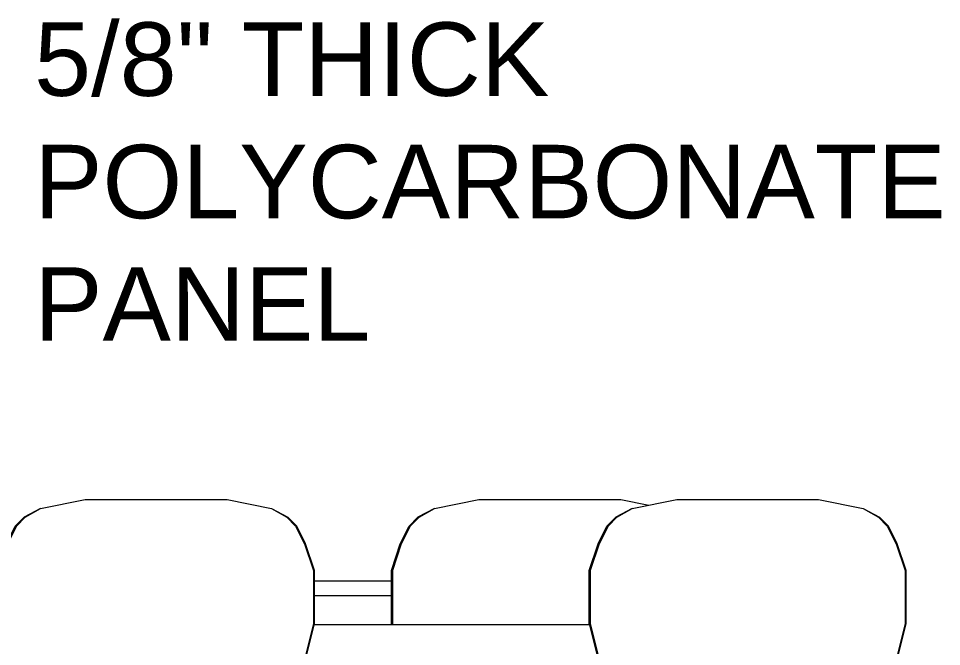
# Model space of a CAD drawing. Extents: x 65572 to 72871, y 30718 to 33858.
# Drawn here: x 66321.2 to 66384.1, y 33444.6 to 33487.3 of the extents above; entities that cross this region are included whole.
import ezdxf

# ---------------------------------------------------------------- set-up
doc = ezdxf.new("R2010")
doc.units = 0
doc.header["$LTSCALE"] = 0.5
doc.header["$MEASUREMENT"] = 0
doc.layers.get('0').update_dxf_attribs({"color": 20, "linetype": 'CONTINUOUS'})
doc.layers.add('_KTI_CONTROL', color=7, linetype='CONTINUOUS')
doc.layers.add('Annotations', color=40, linetype='CONTINUOUS', lineweight=5)
doc.layers.add('Layout', color=154, linetype='CONTINUOUS', lineweight=5)
doc.styles.get("Standard").update_dxf_attribs({"font": 'arial.ttf'})

# ---------------------------------------------------------------- blocks, each defined once
blk = doc.blocks.new('12fstg01')
at = {"color": 0, "linetype": 'ByBlock'}
for p, q in [((-0.1651, 0.7862), (-0.1016, 0.799)), ((-0.1016, 0.799), (0.1016, 0.799)), ((0.1016, 0.799), (0.1651, 0.7862)), ((-0.1651, 0.7862), (-0.1888, 0.7736)), ((-0.1871, 0.7736), (-0.1651, 0.7862)), ((0.1651, 0.7862), (0.1871, 0.7736)), ((0.1651, 0.7862), (0.1886, 0.7736)), ((-0.2014, 0.7609), (-0.1888, 0.7736)), ((-0.1871, 0.7736), (-0.1998, 0.7609)), ((-0.1888, 0.7736), (-0.1871, 0.7736)), ((0.1871, 0.7736), (0.1886, 0.7736)), ((0.1871, 0.7736), (0.1998, 0.7609)), ((0.1886, 0.7736), (0.2014, 0.7609)), ((-0.2141, 0.7355), (-0.2014, 0.7609)), ((-0.1998, 0.7609), (-0.2126, 0.7355)), ((0.1998, 0.7609), (0.2124, 0.7355)), ((0.2141, 0.7355), (0.2014, 0.7609)), ((-0.2268, 0.6974), (-0.2141, 0.7355)), ((-0.2126, 0.7355), (-0.2252, 0.6974)), ((0.2124, 0.7355), (0.2252, 0.6974)), ((0.2268, 0.6974), (0.2141, 0.7355)), ((-0.2268, 0.6212), (-0.2268, 0.6974)), ((-0.2252, 0.6974), (-0.2252, 0.6212)), ((0.2252, 0.6974), (0.2252, 0.6212)), ((0.2268, 0.6212), (0.2268, 0.6974)), ((-0.2268, 0.6212), (-0.2141, 0.5703)), ((-0.2252, 0.6212), (-0.2126, 0.5703)), ((0.2252, 0.6212), (0.2124, 0.5703)), ((0.2141, 0.5703), (0.2268, 0.6212)), ((-0.2014, 0.545), (-0.2141, 0.5703)), ((-0.2126, 0.5703), (-0.1998, 0.545)), ((0.2124, 0.5703), (0.1998, 0.545)), ((0.2014, 0.545), (0.2141, 0.5703)), ((-0.2014, 0.545), (-0.1888, 0.5322)), ((-0.1998, 0.545), (-0.1871, 0.5322)), ((0.1998, 0.545), (0.1871, 0.5322)), ((0.1886, 0.5322), (0.2014, 0.545)), ((-0.1888, 0.5322), (-0.1871, 0.5322)), ((-0.1871, 0.5322), (-0.1651, 0.5196)), ((0.1651, 0.5196), (0.1871, 0.5322)), ((0.1871, 0.5322), (0.1886, 0.5322)), ((-0.1651, 0.5196), (0.1651, 0.5196)), ((-0.0381, 0.4434), (-0.0381, 0.5196)), ((0.0381, 0.5196), (0.0381, 0.4434)), ((-0.2414, 0.4307), (-0.1906, 0.456)), ((-0.1906, 0.456), (-0.0763, 0.4434)), ((0.0761, 0.4434), (0.1904, 0.456)), ((0.1904, 0.456), (0.2414, 0.4307)), ((-0.0763, 0.4434), (0.0761, 0.4434)), ((-0.2541, 0.4181), (-0.2414, 0.4307)), ((0.2414, 0.4307), (0.2539, 0.4181)), ((-0.2286, 0.3947), (-0.2541, 0.4181)), ((0.2539, 0.4181), (0.2286, 0.3947)), ((0.2286, 0.3947), (-0.2286, 0.3947)), ((-0.0381, 0.3798), (-0.0381, 0.3947)), ((-0.0255, 0.2402), (-0.0255, 0.3926)), ((-0.0255, 0.3926), (0.0253, 0.3926)), ((0.0253, 0.3926), (0.0253, 0.2402)), ((0.0381, 0.3947), (0.0381, 0.3798)), ((-0.0255, 0.3798), (-0.0381, 0.3798)), ((0.0381, 0.3798), (0.0253, 0.3798)), ((-0.0381, 0.2402), (0.0381, 0.2402)), ((-0.0381, 0.149), (-0.0381, 0.2402)), ((-0.027, 0.0888), (-0.027, 0.2402)), ((0.027, 0.0888), (0.027, 0.2402)), ((0.0381, 0.2402), (0.0381, 0.1489)), ((-0.2537, 0.1132), (-0.0368, 0.1492)), ((0.0352, 0.1494), (0.2537, 0.1132)), ((-0.2537, 0.0751), (-0.2537, 0.1132)), ((0.2537, 0.1132), (0.2537, 0.0751)), ((-0.0246, 0.0873), (-0.2537, 0.0751)), ((-0.0213, 0.0856), (-0.1568, 0.0751)), ((-0.1568, 0.0751), (-0.1568, 0.0802)), ((0, 0.0751), (-0.0246, 0.0873)), ((0.0244, 0.0873), (0, 0.0751)), ((0.021, 0.0856), (0.1568, 0.0751)), ((0.2537, 0.0751), (0.0244, 0.0873)), ((0.1568, 0.0751), (0.1568, 0.0802)), ((-0.2775, 0.056), (-0.2526, 0.074)), ((-0.2526, 0.074), (-0.2065, 0.074)), ((-0.2065, 0.074), (-0.1816, 0.056)), ((-0.164, 0.074), (-0.1877, 0.0603)), ((-0.1197, 0.074), (-0.164, 0.074)), ((-0.1197, 0.074), (-0.0886, 0.056)), ((-0.0381, 0.056), (-0.0127, 0.074)), ((-0.0127, 0.074), (0.0127, 0.074)), ((0.0127, 0.074), (0.0381, 0.056)), ((0.0886, 0.056), (0.1197, 0.074)), ((0.1197, 0.074), (0.164, 0.074)), ((0.164, 0.074), (0.1874, 0.0603)), ((0.1814, 0.056), (0.2063, 0.074)), ((0.2063, 0.074), (0.2526, 0.074)), ((0.2526, 0.074), (0.2775, 0.056)), ((-0.2775, 0.0179), (-0.2775, 0.056)), ((-0.1816, 0.056), (-0.1816, 0.0179)), ((-0.0886, 0.0179), (-0.0886, 0.056)), ((-0.0381, 0.056), (-0.0381, 0.0179)), ((0.0381, 0.056), (0.0381, 0.0179)), ((0.0886, 0.0179), (0.0886, 0.056)), ((0.1814, 0.0179), (0.1814, 0.056)), ((0.2775, 0.0179), (0.2775, 0.056)), ((-0.2526, 0), (-0.2775, 0.0179)), ((-0.1816, 0.0179), (-0.2065, 0)), ((-0.164, 0), (-0.1877, 0.0136)), ((-0.0886, 0.0179), (-0.1197, 0)), ((-0.0381, 0.0179), (-0.0127, 0)), ((0.0127, 0), (0.0381, 0.0179)), ((0.1197, 0), (0.0886, 0.0179)), ((0.164, 0), (0.1874, 0.0135)), ((0.2063, 0), (0.1814, 0.0179)), ((0.2526, 0), (0.2775, 0.0179)), ((-0.2065, 0), (-0.2526, 0)), ((-0.1197, 0), (-0.164, 0)), ((-0.0127, 0), (0.0127, 0)), ((0.1197, 0), (0.164, 0)), ((0.2526, 0), (0.2063, 0))]:
    blk.add_line(p, q, dxfattribs=at)
at = {"layer": '_KTI_CONTROL'}
blk.add_polyline3d([(0, 0, 0), (0, 0, 0)], dxfattribs=at)
blk.add_polyline3d([(0, 0, 0), (0, 0, 0)], dxfattribs=at)

msp = doc.modelspace()

# ---------------------------------------------------------------- linework, layer by layer
at = {"layer": 'Layout', "linetype": 'ByBlock'}
for p, q in [((66349.583115, 33453.99525), (66352.605878, 33454.60112)), ((66352.605878, 33454.60112), (66362.273448, 33454.60112)), ((66362.273448, 33454.60112), (66364.176233, 33454.219734)), ((66349.583115, 33453.99525), (66348.456988, 33453.393771)), ((66348.536015, 33453.393771), (66349.583115, 33453.99525)), ((66347.857704, 33452.787901), (66348.456988, 33453.393771)), ((66348.536015, 33453.393771), (66347.930145, 33452.787901)), ((66348.456988, 33453.393771), (66348.536015, 33453.393771)), ((66347.251835, 33451.580553), (66347.857704, 33452.787901)), ((66347.930145, 33452.787901), (66347.324276, 33451.580553)), ((66346.645965, 33449.767334), (66347.251835, 33451.580553)), ((66347.324276, 33451.580553), (66346.724992, 33449.767334)), ((66346.645965, 33446.140898), (66346.645965, 33449.767334)), ((66346.724992, 33449.767334), (66346.724992, 33446.140898)), ((66341.332806, 33449.062499), (66346.724992, 33449.062499)), ((66341.332806, 33449.062499), (66346.724992, 33449.062499)), ((66341.332806, 33448.062494), (66346.724992, 33448.062494)), ((66346.645965, 33446.140898), (66346.658702, 33446.090043)), ((66346.724992, 33446.140898), (66346.73759, 33446.090043))]:
    msp.add_line(p, q, dxfattribs=at)
msp.add_lwpolyline([(66341.32007, 33446.090043), (66360.210729, 33446.090043)], dxfattribs=at)

# ---------------------------------------------------------------- block references
at = {"layer": 'Layout', "linetype": 'ByBlock', "xscale": 47.58705652932135, "yscale": 47.58705652932135, "zscale": 47.58705652932135}
for p in [(66330.618135, 33416.58061), (66370.912803, 33416.58061)]:
    msp.add_blockref('12fstg01', p, dxfattribs=at)

# ---------------------------------------------------------------- texts
at = {"layer": 'Annotations', "insert": (66322.315632, 33487.080327), "char_height": 5, "width": 60.99887021, "attachment_point": 1}
msp.add_mtext('{5/8" THICK POLYCARBONATE PANEL }', dxfattribs=at)

doc.saveas('drawing.dxf')
